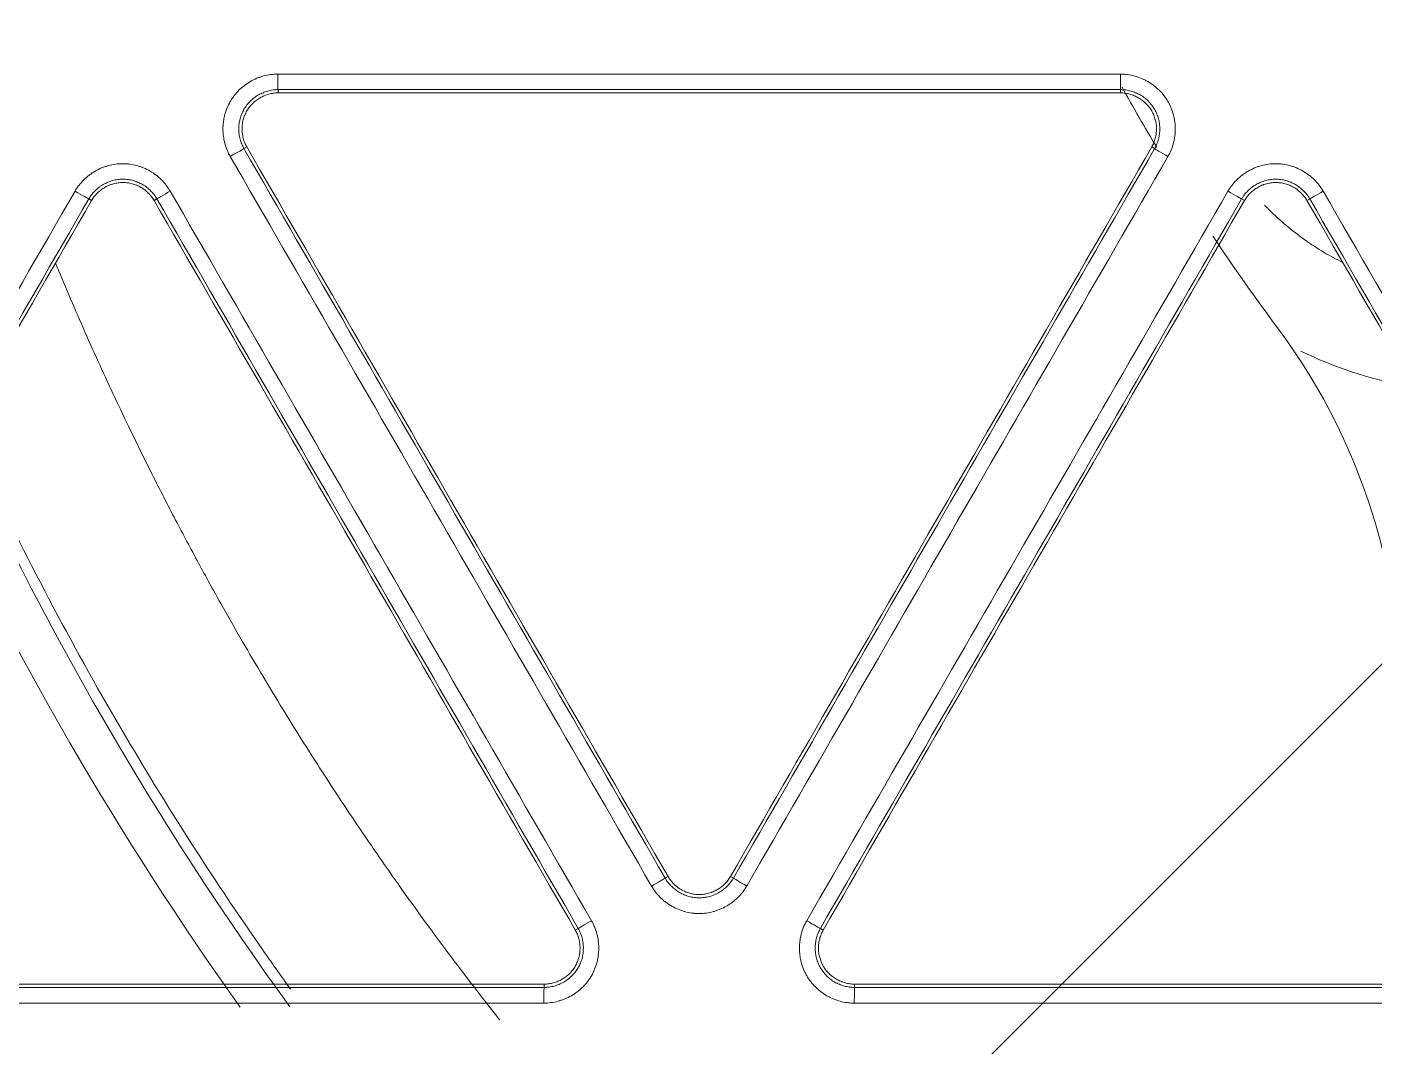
# Model space of a CAD drawing. Header units: inches. Extents: x 405346 to 489838, y -25612 to 14934.
# Drawn here: x 462704.33 to 462745.22, y 4260.55 to 4291.5 of the extents above; entities that cross this region are included whole.
import ezdxf

# ---------------------------------------------------------------- set-up
doc = ezdxf.new("R2010")
doc.units = ezdxf.units.IN
doc.header["$LTSCALE"] = 200
doc.header["$MEASUREMENT"] = 0
doc.layers.add('SS-EQ', color=2, linetype='Continuous', lineweight=20)

# ---------------------------------------------------------------- blocks, each defined once
blk = doc.blocks.new('4way무풍')
at = {"layer": 'SS-EQ'}
for p, q in [((330.224, 330.224), (-339.635, -339.635)), ((-82.781, -31.834), (-82.781, -31.934)), ((-57.206, -31.934), (-57.206, -31.834)), ((-83.729, -33.575), (-83.815, -33.625)), ((-56.172, -33.625), (-56.258, -33.575)), ((-88.44, -35.201), (-88.526, -35.151)), ((-86.457, -35.151), (-86.544, -35.201)), ((-53.443, -35.201), (-53.529, -35.151)), ((-51.461, -35.151), (-51.547, -35.201)), ((-71.027, -55.774), (-70.941, -55.724)), ((-69.046, -55.724), (-68.959, -55.774)), ((-73.757, -57.349), (-73.67, -57.299)), ((-66.317, -57.299), (-66.23, -57.349)), ((-74.704, -59.091), (-74.704, -58.991)), ((-65.283, -58.991), (-65.282, -59.091))]:
    blk.add_line(p, q, dxfattribs=at)
for centre, radius, start, end in [((0, 0), 65.391, 209.0603, 210.90244), ((0, 0), 65.391, 213.69601, 216.68217), ((-67.642, -50.386), 18.954, 355.4037, 36.6822), ((0, 0), 101.761, 204.1875, 215.91), ((0, 0), 102.993, 204.79817, 215.41817)]:
    blk.add_arc(centre, radius, start, end, dxfattribs=at)
for centre, major_axis, ratio, start_param, end_param in [((-82.781, -31.36), (0, 0.474), 0.01449, 1.575097, 3.106682), ((-57.206, -31.36), (0, 0.474), 0.009738, 1.575605, 3.106684), ((-84.225, -33.862), (0.41, 0.237), 0.003354, 0.034907, 1.585852), ((-55.762, -33.862), (0.41, -0.237), 0.00925, 3.176501, 4.706837), ((-88.936, -34.914), (-0.41, 0.237), 0.011842, 1.559603, 3.106684), ((-86.047, -34.914), (0.41, 0.237), 0.003428, 1.586191, 3.106686), ((-53.939, -34.914), (-0.41, 0.237), 0.009255, 1.565645, 3.106685), ((-51.051, -34.914), (0.41, 0.237), 0.00047, 3.176499, 4.702211), ((-71.438, -56.01), (0.41, 0.237), 0.001439, 4.698116, 6.248279), ((-68.549, -56.01), (-0.41, 0.237), 0.012908, 0.034909, 1.565412), ((-73.26, -57.062), (0.41, 0.237), 0.001383, 3.176499, 4.697809), ((-66.727, -57.062), (-0.41, 0.237), 0.012934, 1.565848, 3.106683), ((-74.704, -59.564), (0, 0.474), 0.012104, 0.034802, 1.579639), ((-65.282, -59.564), (0, 0.474), 0.010403, 0.034909, 1.580001)]:
    blk.add_ellipse(centre, major_axis=major_axis, ratio=ratio, start_param=start_param, end_param=end_param, dxfattribs=at)
for points, knots in [([(-0.032, -346.294), (-6.969, -346.294), (-13.906, -346.294), (-27.78, -346.294), (-34.717, -346.294), (-55.528, -346.294), (-69.403, -346.294), (-97.151, -346.294), (-111.025, -346.294), (-138.774, -346.294), (-152.648, -346.294), (-180.396, -346.294), (-194.27, -346.294), (-215.082, -346.294), (-222.019, -346.294), (-235.893, -346.294), (-242.83, -346.294), (-253.236, -346.294), (-256.704, -346.293), (-263.641, -346.293), (-267.11, -346.294), (-272.313, -346.294), (-274.047, -346.294), (-276.648, -346.294), (-277.515, -346.294), (-279.25, -346.294), (-280.117, -346.293), (-281.418, -346.293), (-281.851, -346.293), (-282.718, -346.293), (-283.152, -346.293), (-283.802, -346.293), (-284.019, -346.294), (-284.453, -346.294), (-284.669, -346.294), (-285.103, -346.294), (-285.32, -346.293), (-285.753, -346.291), (-285.97, -346.288), (-286.62, -346.277), (-287.053, -346.265), (-287.92, -346.232), (-288.353, -346.21), (-289.653, -346.133), (-290.519, -346.062), (-291.817, -345.929), (-292.25, -345.88), (-292.899, -345.799), (-293.116, -345.771), (-293.548, -345.713), (-294.627, -345.561), (-295.697, -345.382), (-298.249, -344.898), (-299.929, -344.504), (-302.417, -343.81), (-304.065, -343.313), (-305.692, -342.746), (-308.116, -341.843), (-309.711, -341.172), (-311.481, -340.336), (-311.677, -340.242), (-312.069, -340.051), (-312.265, -339.955), (-312.85, -339.663), (-313.238, -339.464), (-314.393, -338.857), (-315.91, -338.018), (-317.384, -337.119), (-318.837, -336.19), (-319.553, -335.711), (-320.962, -334.724), (-322.351, -333.708), (-324.369, -332.095), (-326.323, -330.394), (-327.582, -329.2), (-328.355, -328.435), (-328.586, -328.204), (-328.815, -327.971), (-328.968, -327.815), (-329.044, -327.737), (-329.423, -327.345), (-329.723, -327.029), (-330.61, -326.073), (-331.762, -324.777), (-333.398, -322.77), (-334.43, -321.391), (-335.932, -319.291), (-336.873, -317.851), (-338.196, -315.627), (-339.047, -314.124), (-339.838, -312.58), (-340.313, -311.601), (-340.454, -311.306), (-340.593, -311.01), (-340.685, -310.813), (-340.731, -310.713), (-340.958, -310.218), (-341.135, -309.821), (-341.654, -308.624), (-342.309, -307.019), (-343.186, -304.583), (-343.7, -302.939), (-344.419, -300.46), (-344.828, -298.788), (-345.336, -296.251), (-345.487, -295.401), (-345.755, -293.691), (-345.871, -292.831), (-345.994, -291.749), (-346.017, -291.533), (-346.062, -291.099), (-346.083, -290.882), (-346.143, -290.23), (-346.178, -289.796), (-346.239, -288.927), (-346.265, -288.493), (-346.307, -287.624), (-346.324, -287.19), (-346.342, -286.538), (-346.347, -286.321), (-346.354, -285.886), (-346.356, -285.669), (-346.359, -285.235), (-346.359, -285.017), (-346.359, -284.583), (-346.359, -284.366), (-346.358, -283.714), (-346.358, -283.28), (-346.358, -282.411), (-346.358, -281.976), (-346.358, -280.673), (-346.358, -279.804), (-346.359, -278.066), (-346.359, -277.197), (-346.359, -274.59), (-346.359, -272.852), (-346.358, -264.163), (-346.358, -257.211), (-346.359, -236.356), (-346.359, -222.453), (-346.359, -194.646), (-346.359, -180.743), (-346.359, -152.936), (-346.359, -139.033), (-346.359, -111.226), (-346.359, -69.517), (-346.359, -27.807), (-346.359, 0)], [0, 0, 0, 0, 0.03125, 0.03125, 0.0625, 0.0625, 0.125, 0.125, 0.1875, 0.1875, 0.25, 0.25, 0.3125, 0.3125, 0.34375, 0.34375, 0.375, 0.375, 0.390625, 0.390625, 0.40625, 0.40625, 0.414063, 0.414063, 0.417969, 0.417969, 0.421875, 0.421875, 0.423828, 0.423828, 0.425781, 0.425781, 0.426758, 0.426758, 0.427734, 0.427734, 0.428711, 0.428711, 0.429688, 0.429688, 0.431641, 0.431641, 0.433594, 0.433594, 0.4375, 0.4375, 0.439453, 0.439453, 0.44043, 0.44043, 0.441406, 0.445313, 0.445313, 0.453125, 0.453125, 0.457031, 0.460938, 0.460938, 0.46875, 0.46875, 0.469727, 0.469727, 0.470703, 0.470703, 0.472656, 0.472656, 0.476563, 0.480469, 0.480469, 0.484375, 0.484375, 0.488281, 0.492188, 0.496094, 0.5, 0.5, 0.500977, 0.501465, 0.501465, 0.501953, 0.501953, 0.503906, 0.503906, 0.507813, 0.511719, 0.515625, 0.515625, 0.523438, 0.523438, 0.527344, 0.53125, 0.53125, 0.532227, 0.532715, 0.532715, 0.533203, 0.533203, 0.535156, 0.535156, 0.539063, 0.542969, 0.546875, 0.546875, 0.554688, 0.554688, 0.558594, 0.558594, 0.5625, 0.5625, 0.563477, 0.563477, 0.564453, 0.564453, 0.566406, 0.566406, 0.568359, 0.568359, 0.570313, 0.570313, 0.571289, 0.571289, 0.572266, 0.572266, 0.573242, 0.573242, 0.574219, 0.574219, 0.576172, 0.576172, 0.578125, 0.578125, 0.582031, 0.582031, 0.585938, 0.585938, 0.59375, 0.59375, 0.625, 0.625, 0.6875, 0.6875, 0.75, 0.75, 0.8125, 0.8125, 0.875, 1, 1, 1, 1]), ([(-345.164, 0), (-345.164, -27.72), (-345.163, -69.3), (-345.162, -110.879), (-345.161, -138.599), (-345.16, -152.459), (-345.158, -180.179), (-345.157, -194.038), (-345.154, -221.758), (-345.152, -235.618), (-345.147, -256.408), (-345.146, -263.338), (-345.145, -272), (-345.144, -273.733), (-345.144, -276.331), (-345.144, -277.198), (-345.143, -278.93), (-345.142, -279.796), (-345.142, -281.096), (-345.141, -281.529), (-345.141, -282.395), (-345.141, -282.828), (-345.141, -283.694), (-345.141, -284.128), (-345.14, -284.777), (-345.139, -284.994), (-345.136, -285.427), (-345.134, -285.643), (-345.124, -286.293), (-345.113, -286.726), (-345.08, -287.592), (-345.06, -288.025), (-345.009, -288.891), (-344.978, -289.324), (-344.926, -289.973), (-344.898, -290.298), (-344.868, -290.623), (-344.847, -290.839), (-344.836, -290.947), (-344.736, -291.92), (-344.629, -292.78), (-344.379, -294.49), (-344.236, -295.341), (-343.754, -297.876), (-343.361, -299.547), (-342.665, -302.025), (-342.166, -303.667), (-341.312, -306.101), (-340.67, -307.704), (-340.162, -308.899), (-339.901, -309.494), (-339.629, -310.087), (-339.446, -310.481), (-339.353, -310.678), (-338.885, -311.657), (-338.495, -312.43), (-337.684, -313.955), (-337.263, -314.706), (-336.391, -316.189), (-335.94, -316.919), (-335.007, -318.36), (-334.525, -319.069), (-333.532, -320.468), (-332.508, -321.846), (-330.881, -323.85), (-329.735, -325.144), (-328.853, -326.098), (-328.555, -326.413), (-328.177, -326.804), (-328.101, -326.882), (-327.949, -327.038), (-327.721, -327.27), (-327.491, -327.501), (-326.721, -328.264), (-325.466, -329.454), (-323.518, -331.15), (-321.504, -332.756), (-320.119, -333.767), (-318.711, -334.749), (-317.997, -335.224), (-316.546, -336.146), (-315.81, -336.593), (-314.315, -337.455), (-313.557, -337.871), (-312.595, -338.371), (-312.305, -338.52), (-312.014, -338.667), (-311.819, -338.764), (-311.722, -338.813), (-311.235, -339.053), (-310.844, -339.241), (-309.666, -339.791), (-308.875, -340.139), (-307.283, -340.8), (-305.68, -341.425), (-303.244, -342.258), (-301.598, -342.743), (-299.114, -343.417), (-297.436, -343.797), (-294.888, -344.259), (-294.033, -344.395), (-292.957, -344.543), (-292.742, -344.571), (-292.31, -344.625), (-291.663, -344.704), (-291.015, -344.771), (-289.72, -344.892), (-288.856, -344.954), (-287.56, -345.019), (-287.128, -345.036), (-286.48, -345.054), (-286.264, -345.059), (-285.831, -345.067), (-285.615, -345.069), (-285.183, -345.073), (-284.967, -345.074), (-284.534, -345.075), (-284.318, -345.075), (-283.67, -345.076), (-283.237, -345.076), (-282.589, -345.076), (-282.373, -345.076), (-281.94, -345.076), (-281.724, -345.076), (-281.075, -345.076), (-280.643, -345.077), (-279.346, -345.077), (-278.481, -345.078), (-276.752, -345.079), (-275.887, -345.079), (-273.293, -345.079), (-271.563, -345.08), (-262.916, -345.081), (-255.998, -345.082), (-242.162, -345.085), (-235.244, -345.086), (-221.408, -345.089), (-214.49, -345.09), (-193.736, -345.092), (-179.9, -345.094), (-152.228, -345.096), (-138.392, -345.096), (-110.72, -345.097), (-96.884, -345.098), (-69.212, -345.098), (-55.376, -345.099), (-34.622, -345.099), (-27.704, -345.099), (-13.868, -345.099), (-6.95, -345.099), (-0.032, -345.099)], [0, 0, 0, 0, 0.125, 0.1875, 0.1875, 0.25, 0.25, 0.3125, 0.3125, 0.375, 0.375, 0.40625, 0.40625, 0.414063, 0.414063, 0.417969, 0.417969, 0.421875, 0.421875, 0.423828, 0.423828, 0.425781, 0.425781, 0.427734, 0.427734, 0.428711, 0.428711, 0.429688, 0.429688, 0.431641, 0.431641, 0.433594, 0.433594, 0.435547, 0.435547, 0.436523, 0.437012, 0.437012, 0.4375, 0.4375, 0.441406, 0.441406, 0.445313, 0.445313, 0.453125, 0.453125, 0.457031, 0.460938, 0.464844, 0.464844, 0.466797, 0.467773, 0.467773, 0.46875, 0.46875, 0.472656, 0.472656, 0.476563, 0.476563, 0.480469, 0.480469, 0.484375, 0.484375, 0.488281, 0.492188, 0.496094, 0.496094, 0.498047, 0.498047, 0.498535, 0.498535, 0.499023, 0.5, 0.5, 0.503906, 0.507813, 0.511719, 0.515625, 0.515625, 0.519531, 0.519531, 0.523438, 0.523438, 0.527344, 0.527344, 0.52832, 0.528809, 0.528809, 0.529297, 0.529297, 0.53125, 0.53125, 0.535156, 0.535156, 0.539063, 0.542969, 0.546875, 0.546875, 0.554688, 0.554688, 0.558594, 0.558594, 0.55957, 0.55957, 0.560547, 0.5625, 0.5625, 0.566406, 0.566406, 0.568359, 0.568359, 0.569336, 0.569336, 0.570313, 0.570313, 0.571289, 0.571289, 0.572266, 0.572266, 0.574219, 0.574219, 0.575195, 0.575195, 0.576172, 0.576172, 0.578125, 0.578125, 0.582031, 0.582031, 0.585938, 0.585938, 0.59375, 0.59375, 0.625, 0.625, 0.65625, 0.65625, 0.6875, 0.6875, 0.75, 0.75, 0.8125, 0.8125, 0.875, 0.875, 0.9375, 0.9375, 0.96875, 0.96875, 1, 1, 1, 1]), ([(-84.232, -33.864), (-84.25, -33.832), (-84.268, -33.8), (-84.3, -33.734), (-84.315, -33.701), (-84.356, -33.6), (-84.402, -33.463), (-84.43, -33.32), (-84.441, -33.229), (-84.443, -33.211), (-84.447, -33.175), (-84.451, -33.12), (-84.453, -33.065), (-84.453, -32.957), (-84.448, -32.884), (-84.434, -32.776), (-84.428, -32.74), (-84.418, -32.687), (-84.414, -32.669), (-84.406, -32.633), (-84.401, -32.615), (-84.378, -32.527), (-84.332, -32.39), (-84.268, -32.259), (-84.213, -32.164), (-84.194, -32.133), (-84.153, -32.073), (-84.132, -32.043), (-84.065, -31.957), (-84.018, -31.903), (-83.94, -31.826), (-83.901, -31.789), (-83.859, -31.754), (-83.83, -31.731), (-83.816, -31.72), (-83.743, -31.664), (-83.622, -31.584), (-83.492, -31.519), (-83.408, -31.484), (-83.391, -31.477), (-83.357, -31.464), (-83.34, -31.458), (-83.288, -31.44), (-83.253, -31.43), (-83.148, -31.401), (-83.077, -31.387), (-82.933, -31.367), (-82.861, -31.362), (-82.787, -31.362)], [0, 0, 0, 0, 0.03125, 0.03125, 0.0625, 0.0625, 0.125, 0.1875, 0.1875, 0.203125, 0.203125, 0.21875, 0.25, 0.25, 0.3125, 0.3125, 0.34375, 0.34375, 0.359375, 0.359375, 0.375, 0.375, 0.4375, 0.5, 0.5, 0.53125, 0.53125, 0.5625, 0.5625, 0.625, 0.625, 0.65625, 0.671875, 0.671875, 0.6875, 0.6875, 0.75, 0.8125, 0.8125, 0.828125, 0.828125, 0.84375, 0.84375, 0.875, 0.875, 0.9375, 0.9375, 1, 1, 1, 1]), ([(-57.211, -31.363), (-57.174, -31.363), (-57.137, -31.364), (-57.064, -31.369), (-57.028, -31.373), (-56.92, -31.387), (-56.778, -31.416), (-56.64, -31.464), (-56.556, -31.499), (-56.539, -31.506), (-56.506, -31.521), (-56.456, -31.545), (-56.408, -31.571), (-56.314, -31.625), (-56.254, -31.665), (-56.167, -31.731), (-56.139, -31.754), (-56.098, -31.79), (-56.084, -31.803), (-56.057, -31.828), (-56.044, -31.84), (-55.979, -31.905), (-55.883, -32.013), (-55.802, -32.133), (-55.748, -32.228), (-55.73, -32.261), (-55.698, -32.326), (-55.683, -32.36), (-55.642, -32.46), (-55.619, -32.529), (-55.591, -32.634), (-55.583, -32.669), (-55.573, -32.723), (-55.57, -32.741), (-55.564, -32.777), (-55.561, -32.795), (-55.549, -32.886), (-55.54, -33.031), (-55.549, -33.176), (-55.561, -33.266), (-55.564, -33.284), (-55.57, -33.32), (-55.573, -33.338), (-55.583, -33.392), (-55.592, -33.428), (-55.619, -33.533), (-55.642, -33.602), (-55.697, -33.736), (-55.729, -33.801), (-55.766, -33.864)], [0, 0, 0, 0, 0.03125, 0.03125, 0.0625, 0.0625, 0.125, 0.1875, 0.1875, 0.203125, 0.203125, 0.21875, 0.25, 0.25, 0.3125, 0.3125, 0.34375, 0.34375, 0.359375, 0.359375, 0.375, 0.375, 0.4375, 0.5, 0.5, 0.53125, 0.53125, 0.5625, 0.5625, 0.625, 0.625, 0.65625, 0.65625, 0.671875, 0.671875, 0.6875, 0.6875, 0.75, 0.8125, 0.8125, 0.828125, 0.828125, 0.84375, 0.84375, 0.875, 0.875, 0.9375, 0.9375, 1, 1, 1, 1]), ([(-82.781, -31.834), (-82.784, -31.834), (-82.787, -31.834), (-82.794, -31.834), (-82.804, -31.834), (-82.827, -31.835), (-82.872, -31.837), (-82.911, -31.841), (-82.988, -31.852), (-83.039, -31.862), (-83.114, -31.883), (-83.139, -31.89), (-83.189, -31.907), (-83.213, -31.917), (-83.285, -31.947), (-83.378, -31.993), (-83.465, -32.05), (-83.517, -32.09), (-83.527, -32.098), (-83.547, -32.115), (-83.577, -32.14), (-83.606, -32.167), (-83.661, -32.221), (-83.696, -32.26), (-83.743, -32.321), (-83.759, -32.343), (-83.788, -32.386), (-83.802, -32.408), (-83.841, -32.476), (-83.864, -32.523), (-83.903, -32.619), (-83.919, -32.668), (-83.939, -32.744), (-83.945, -32.769), (-83.955, -32.821), (-83.959, -32.846), (-83.969, -32.924), (-83.972, -32.975), (-83.972, -33.053), (-83.971, -33.079), (-83.969, -33.118), (-83.968, -33.131), (-83.965, -33.157), (-83.964, -33.171), (-83.956, -33.235), (-83.936, -33.338), (-83.903, -33.436), (-83.874, -33.508), (-83.863, -33.532), (-83.846, -33.567), (-83.84, -33.579), (-83.831, -33.597), (-83.826, -33.605), (-83.821, -33.614), (-83.818, -33.62), (-83.816, -33.622), (-83.815, -33.625)], [0, 0, 0, 0, 0.003906, 0.003906, 0.007813, 0.015625, 0.03125, 0.0625, 0.0625, 0.125, 0.125, 0.15625, 0.15625, 0.1875, 0.1875, 0.25, 0.3125, 0.3125, 0.328125, 0.328125, 0.34375, 0.375, 0.375, 0.4375, 0.4375, 0.46875, 0.46875, 0.5, 0.5, 0.5625, 0.5625, 0.625, 0.625, 0.65625, 0.65625, 0.6875, 0.6875, 0.75, 0.75, 0.78125, 0.78125, 0.796875, 0.796875, 0.8125, 0.8125, 0.875, 0.9375, 0.9375, 0.96875, 0.96875, 0.984375, 0.984375, 0.992188, 0.996094, 0.996094, 1, 1, 1, 1]), ([(-56.172, -33.625), (-56.17, -33.623), (-56.168, -33.62), (-56.165, -33.614), (-56.16, -33.605), (-56.15, -33.585), (-56.129, -33.545), (-56.113, -33.509), (-56.083, -33.437), (-56.067, -33.388), (-56.047, -33.312), (-56.041, -33.287), (-56.031, -33.236), (-56.027, -33.21), (-56.017, -33.132), (-56.011, -33.029), (-56.017, -32.925), (-56.026, -32.86), (-56.027, -32.847), (-56.032, -32.821), (-56.038, -32.782), (-56.047, -32.744), (-56.067, -32.669), (-56.083, -32.62), (-56.113, -32.548), (-56.123, -32.524), (-56.146, -32.477), (-56.159, -32.454), (-56.198, -32.386), (-56.256, -32.3), (-56.325, -32.222), (-56.38, -32.167), (-56.4, -32.149), (-56.439, -32.115), (-56.459, -32.098), (-56.521, -32.051), (-56.565, -32.022), (-56.632, -31.983), (-56.666, -31.965), (-56.702, -31.948), (-56.726, -31.937), (-56.738, -31.932), (-56.798, -31.907), (-56.896, -31.873), (-56.998, -31.852), (-57.075, -31.841), (-57.101, -31.838), (-57.14, -31.836), (-57.154, -31.835), (-57.173, -31.834), (-57.183, -31.834), (-57.193, -31.834), (-57.2, -31.834), (-57.203, -31.834), (-57.206, -31.834)], [0, 0, 0, 0, 0.003906, 0.003906, 0.007812, 0.015625, 0.03125, 0.0625, 0.0625, 0.125, 0.125, 0.15625, 0.15625, 0.1875, 0.1875, 0.25, 0.3125, 0.3125, 0.328125, 0.328125, 0.34375, 0.375, 0.375, 0.4375, 0.4375, 0.46875, 0.46875, 0.5, 0.5, 0.5625, 0.625, 0.625, 0.65625, 0.65625, 0.6875, 0.6875, 0.75, 0.75, 0.78125, 0.796875, 0.796875, 0.8125, 0.8125, 0.875, 0.9375, 0.9375, 0.96875, 0.96875, 0.984375, 0.984375, 0.992188, 0.996094, 0.996094, 1, 1, 1, 1]), ([(-83.729, -33.575), (-83.753, -33.534), (-83.774, -33.491), (-83.81, -33.403), (-83.824, -33.358), (-83.843, -33.289), (-83.848, -33.265), (-83.857, -33.218), (-83.861, -33.194), (-83.87, -33.123), (-83.876, -33.028), (-83.87, -32.933), (-83.862, -32.874), (-83.861, -32.862), (-83.857, -32.838), (-83.85, -32.803), (-83.843, -32.768), (-83.825, -32.699), (-83.81, -32.654), (-83.783, -32.588), (-83.773, -32.566), (-83.752, -32.523), (-83.741, -32.502), (-83.705, -32.44), (-83.652, -32.361), (-83.588, -32.289), (-83.538, -32.239), (-83.52, -32.223), (-83.484, -32.191), (-83.465, -32.176), (-83.408, -32.133), (-83.369, -32.106), (-83.307, -32.071), (-83.286, -32.059), (-83.243, -32.038), (-83.221, -32.028), (-83.155, -32), (-83.065, -31.969), (-82.972, -31.95), (-82.877, -31.937), (-82.829, -31.934), (-82.781, -31.934)], [0, 0, 0, 0, 0.0625, 0.0625, 0.125, 0.125, 0.15625, 0.15625, 0.1875, 0.1875, 0.25, 0.3125, 0.3125, 0.328125, 0.328125, 0.34375, 0.375, 0.375, 0.4375, 0.4375, 0.46875, 0.46875, 0.5, 0.5, 0.5625, 0.625, 0.625, 0.65625, 0.65625, 0.6875, 0.6875, 0.75, 0.75, 0.78125, 0.78125, 0.8125, 0.8125, 0.875, 0.9375, 0.9375, 1, 1, 1, 1]), ([(-57.206, -31.934), (-57.158, -31.934), (-57.11, -31.937), (-57.016, -31.95), (-56.97, -31.96), (-56.901, -31.979), (-56.878, -31.986), (-56.832, -32.001), (-56.81, -32.01), (-56.744, -32.038), (-56.659, -32.08), (-56.579, -32.133), (-56.532, -32.169), (-56.522, -32.176), (-56.504, -32.192), (-56.476, -32.215), (-56.45, -32.239), (-56.399, -32.289), (-56.368, -32.324), (-56.324, -32.381), (-56.31, -32.4), (-56.283, -32.44), (-56.27, -32.46), (-56.234, -32.522), (-56.193, -32.608), (-56.163, -32.698), (-56.144, -32.768), (-56.139, -32.791), (-56.13, -32.838), (-56.126, -32.862), (-56.117, -32.933), (-56.114, -32.98), (-56.114, -33.051), (-56.115, -33.075), (-56.118, -33.123), (-56.12, -33.147), (-56.129, -33.218), (-56.147, -33.312), (-56.177, -33.402), (-56.213, -33.49), (-56.234, -33.534), (-56.258, -33.575)], [0, 0, 0, 0, 0.0625, 0.0625, 0.125, 0.125, 0.15625, 0.15625, 0.1875, 0.1875, 0.25, 0.3125, 0.3125, 0.328125, 0.328125, 0.34375, 0.375, 0.375, 0.4375, 0.4375, 0.46875, 0.46875, 0.5, 0.5, 0.5625, 0.625, 0.625, 0.65625, 0.65625, 0.6875, 0.6875, 0.75, 0.75, 0.78125, 0.78125, 0.8125, 0.8125, 0.875, 0.9375, 0.9375, 1, 1, 1, 1]), ([(-88.943, -34.916), (-88.925, -34.885), (-88.906, -34.853), (-88.865, -34.792), (-88.843, -34.763), (-88.776, -34.677), (-88.68, -34.568), (-88.571, -34.473), (-88.498, -34.418), (-88.483, -34.407), (-88.453, -34.385), (-88.408, -34.354), (-88.362, -34.326), (-88.268, -34.271), (-88.203, -34.239), (-88.102, -34.197), (-88.068, -34.184), (-88.016, -34.167), (-87.999, -34.161), (-87.964, -34.15), (-87.946, -34.145), (-87.858, -34.121), (-87.716, -34.092), (-87.572, -34.082), (-87.462, -34.082), (-87.425, -34.084), (-87.352, -34.089), (-87.316, -34.092), (-87.209, -34.107), (-87.138, -34.121), (-87.033, -34.15), (-86.998, -34.161), (-86.946, -34.178), (-86.929, -34.184), (-86.895, -34.197), (-86.878, -34.204), (-86.794, -34.24), (-86.663, -34.304), (-86.543, -34.384), (-86.47, -34.44), (-86.456, -34.451), (-86.428, -34.474), (-86.414, -34.486), (-86.372, -34.522), (-86.345, -34.547), (-86.268, -34.624), (-86.22, -34.678), (-86.132, -34.792), (-86.091, -34.853), (-86.054, -34.916)], [0, 0, 0, 0, 0.03125, 0.03125, 0.0625, 0.0625, 0.125, 0.1875, 0.1875, 0.203125, 0.203125, 0.21875, 0.25, 0.25, 0.3125, 0.3125, 0.34375, 0.34375, 0.359375, 0.359375, 0.375, 0.375, 0.4375, 0.5, 0.5, 0.53125, 0.53125, 0.5625, 0.5625, 0.625, 0.625, 0.65625, 0.65625, 0.671875, 0.671875, 0.6875, 0.6875, 0.75, 0.8125, 0.8125, 0.828125, 0.828125, 0.84375, 0.84375, 0.875, 0.875, 0.9375, 0.9375, 1, 1, 1, 1]), ([(-53.944, -34.917), (-53.925, -34.885), (-53.906, -34.854), (-53.865, -34.793), (-53.843, -34.763), (-53.777, -34.677), (-53.681, -34.569), (-53.571, -34.473), (-53.498, -34.418), (-53.484, -34.407), (-53.454, -34.386), (-53.409, -34.355), (-53.362, -34.326), (-53.268, -34.272), (-53.203, -34.24), (-53.103, -34.198), (-53.069, -34.185), (-53.017, -34.167), (-52.999, -34.161), (-52.964, -34.15), (-52.947, -34.145), (-52.859, -34.121), (-52.717, -34.093), (-52.572, -34.083), (-52.462, -34.083), (-52.426, -34.084), (-52.353, -34.089), (-52.317, -34.093), (-52.209, -34.107), (-52.138, -34.122), (-52.033, -34.15), (-51.998, -34.161), (-51.947, -34.179), (-51.93, -34.185), (-51.895, -34.198), (-51.878, -34.205), (-51.794, -34.24), (-51.664, -34.304), (-51.543, -34.385), (-51.471, -34.44), (-51.456, -34.451), (-51.428, -34.474), (-51.414, -34.486), (-51.372, -34.522), (-51.346, -34.547), (-51.268, -34.624), (-51.22, -34.678), (-51.132, -34.793), (-51.091, -34.853), (-51.055, -34.917)], [0, 0, 0, 0, 0.03125, 0.03125, 0.0625, 0.0625, 0.125, 0.1875, 0.1875, 0.203125, 0.203125, 0.21875, 0.25, 0.25, 0.3125, 0.3125, 0.34375, 0.34375, 0.359375, 0.359375, 0.375, 0.375, 0.4375, 0.5, 0.5, 0.53125, 0.53125, 0.5625, 0.5625, 0.625, 0.625, 0.65625, 0.65625, 0.671875, 0.671875, 0.6875, 0.6875, 0.75, 0.8125, 0.8125, 0.828125, 0.828125, 0.84375, 0.84375, 0.875, 0.875, 0.9375, 0.9375, 1, 1, 1, 1]), ([(-86.457, -35.151), (-86.459, -35.148), (-86.461, -35.145), (-86.464, -35.14), (-86.469, -35.131), (-86.481, -35.112), (-86.506, -35.073), (-86.529, -35.042), (-86.576, -34.98), (-86.611, -34.941), (-86.666, -34.887), (-86.685, -34.869), (-86.725, -34.834), (-86.745, -34.818), (-86.807, -34.77), (-86.894, -34.713), (-86.987, -34.667), (-87.047, -34.642), (-87.06, -34.637), (-87.084, -34.627), (-87.121, -34.614), (-87.158, -34.602), (-87.233, -34.582), (-87.284, -34.572), (-87.361, -34.561), (-87.387, -34.558), (-87.439, -34.555), (-87.465, -34.554), (-87.544, -34.554), (-87.596, -34.557), (-87.698, -34.571), (-87.749, -34.582), (-87.825, -34.603), (-87.85, -34.61), (-87.899, -34.627), (-87.924, -34.637), (-87.996, -34.667), (-88.042, -34.69), (-88.109, -34.729), (-88.143, -34.749), (-88.175, -34.771), (-88.196, -34.787), (-88.207, -34.794), (-88.259, -34.834), (-88.337, -34.902), (-88.406, -34.98), (-88.454, -35.041), (-88.469, -35.062), (-88.492, -35.095), (-88.499, -35.106), (-88.509, -35.123), (-88.514, -35.131), (-88.519, -35.14), (-88.523, -35.145), (-88.524, -35.148), (-88.526, -35.151)], [0, 0, 0, 0, 0.003906, 0.003906, 0.007813, 0.015625, 0.03125, 0.0625, 0.0625, 0.125, 0.125, 0.15625, 0.15625, 0.1875, 0.1875, 0.25, 0.3125, 0.3125, 0.328125, 0.328125, 0.34375, 0.375, 0.375, 0.4375, 0.4375, 0.46875, 0.46875, 0.5, 0.5, 0.5625, 0.5625, 0.625, 0.625, 0.65625, 0.65625, 0.6875, 0.6875, 0.75, 0.75, 0.78125, 0.796875, 0.796875, 0.8125, 0.8125, 0.875, 0.9375, 0.9375, 0.96875, 0.96875, 0.984375, 0.984375, 0.992187, 0.996094, 0.996094, 1, 1, 1, 1]), ([(-88.44, -35.201), (-88.416, -35.159), (-88.389, -35.12), (-88.331, -35.045), (-88.299, -35.009), (-88.248, -34.959), (-88.231, -34.943), (-88.194, -34.911), (-88.176, -34.896), (-88.119, -34.853), (-88.04, -34.8), (-87.954, -34.758), (-87.899, -34.734), (-87.888, -34.73), (-87.865, -34.721), (-87.831, -34.709), (-87.797, -34.699), (-87.729, -34.68), (-87.682, -34.67), (-87.612, -34.66), (-87.588, -34.658), (-87.54, -34.655), (-87.516, -34.654), (-87.444, -34.654), (-87.349, -34.66), (-87.256, -34.679), (-87.187, -34.698), (-87.164, -34.705), (-87.118, -34.721), (-87.096, -34.729), (-87.03, -34.757), (-86.987, -34.778), (-86.926, -34.814), (-86.895, -34.833), (-86.866, -34.853), (-86.846, -34.867), (-86.836, -34.874), (-86.789, -34.91), (-86.717, -34.973), (-86.654, -35.044), (-86.595, -35.119), (-86.568, -35.159), (-86.544, -35.201)], [0, 0, 0, 0, 0.0625, 0.0625, 0.125, 0.125, 0.15625, 0.15625, 0.1875, 0.1875, 0.25, 0.3125, 0.3125, 0.328125, 0.328125, 0.34375, 0.375, 0.375, 0.4375, 0.4375, 0.46875, 0.46875, 0.5, 0.5, 0.5625, 0.625, 0.625, 0.65625, 0.65625, 0.6875, 0.6875, 0.75, 0.75, 0.78125, 0.796875, 0.796875, 0.8125, 0.8125, 0.875, 0.9375, 0.9375, 1, 1, 1, 1]), ([(-51.461, -35.151), (-51.462, -35.148), (-51.464, -35.145), (-51.467, -35.14), (-51.472, -35.131), (-51.484, -35.112), (-51.509, -35.073), (-51.532, -35.042), (-51.58, -34.98), (-51.614, -34.941), (-51.669, -34.887), (-51.689, -34.869), (-51.728, -34.834), (-51.749, -34.818), (-51.811, -34.77), (-51.897, -34.713), (-51.99, -34.667), (-52.051, -34.642), (-52.063, -34.637), (-52.087, -34.627), (-52.124, -34.614), (-52.161, -34.602), (-52.237, -34.582), (-52.287, -34.572), (-52.364, -34.561), (-52.39, -34.558), (-52.442, -34.555), (-52.469, -34.554), (-52.547, -34.554), (-52.599, -34.557), (-52.702, -34.571), (-52.752, -34.582), (-52.828, -34.603), (-52.853, -34.61), (-52.903, -34.627), (-52.927, -34.637), (-52.999, -34.667), (-53.045, -34.69), (-53.113, -34.729), (-53.146, -34.749), (-53.178, -34.771), (-53.2, -34.787), (-53.21, -34.794), (-53.262, -34.834), (-53.341, -34.902), (-53.41, -34.98), (-53.458, -35.041), (-53.473, -35.062), (-53.495, -35.095), (-53.502, -35.106), (-53.512, -35.123), (-53.518, -35.131), (-53.523, -35.14), (-53.526, -35.145), (-53.528, -35.148), (-53.529, -35.151)], [0, 0, 0, 0, 0.003906, 0.003906, 0.007813, 0.015625, 0.03125, 0.0625, 0.0625, 0.125, 0.125, 0.15625, 0.15625, 0.1875, 0.1875, 0.25, 0.3125, 0.3125, 0.328125, 0.328125, 0.34375, 0.375, 0.375, 0.4375, 0.4375, 0.46875, 0.46875, 0.5, 0.5, 0.5625, 0.5625, 0.625, 0.625, 0.65625, 0.65625, 0.6875, 0.6875, 0.75, 0.75, 0.78125, 0.796875, 0.796875, 0.8125, 0.8125, 0.875, 0.9375, 0.9375, 0.96875, 0.96875, 0.984375, 0.984375, 0.992188, 0.996094, 0.996094, 1, 1, 1, 1]), ([(-53.443, -35.201), (-53.419, -35.159), (-53.392, -35.12), (-53.334, -35.045), (-53.302, -35.009), (-53.252, -34.959), (-53.234, -34.943), (-53.198, -34.911), (-53.179, -34.896), (-53.122, -34.853), (-53.043, -34.8), (-52.957, -34.758), (-52.902, -34.734), (-52.891, -34.73), (-52.868, -34.721), (-52.835, -34.709), (-52.801, -34.699), (-52.732, -34.68), (-52.685, -34.67), (-52.615, -34.66), (-52.591, -34.658), (-52.543, -34.655), (-52.519, -34.654), (-52.447, -34.654), (-52.352, -34.66), (-52.259, -34.679), (-52.19, -34.698), (-52.167, -34.705), (-52.122, -34.721), (-52.099, -34.729), (-52.033, -34.757), (-51.991, -34.778), (-51.929, -34.814), (-51.898, -34.833), (-51.869, -34.853), (-51.849, -34.867), (-51.84, -34.874), (-51.792, -34.91), (-51.72, -34.973), (-51.657, -35.044), (-51.598, -35.119), (-51.571, -35.159), (-51.547, -35.201)], [0, 0, 0, 0, 0.0625, 0.0625, 0.125, 0.125, 0.15625, 0.15625, 0.1875, 0.1875, 0.25, 0.3125, 0.3125, 0.328125, 0.328125, 0.34375, 0.375, 0.375, 0.4375, 0.4375, 0.46875, 0.46875, 0.5, 0.5, 0.5625, 0.625, 0.625, 0.65625, 0.65625, 0.6875, 0.6875, 0.75, 0.75, 0.78125, 0.796875, 0.796875, 0.8125, 0.8125, 0.875, 0.9375, 0.9375, 1, 1, 1, 1]), ([(-101.732, -57.066), (-99.6, -53.374), (-97.469, -49.683), (-93.206, -42.3), (-91.075, -38.608), (-88.943, -34.916)], [0, 0, 0, 0, 0.5, 0.5, 1, 1, 1, 1]), ([(-88.526, -35.151), (-90.657, -38.843), (-92.788, -42.534), (-97.051, -49.917), (-99.182, -53.608), (-101.313, -57.299)], [0, 0, 0, 0, 0.5, 0.5, 1, 1, 1, 1]), ([(-38.673, -57.299), (-40.805, -53.608), (-42.936, -49.917), (-47.198, -42.534), (-49.329, -38.842), (-51.461, -35.151)], [0, 0, 0, 0, 0.5, 0.5, 1, 1, 1, 1]), ([(-51.055, -34.917), (-48.923, -38.608), (-46.792, -42.3), (-42.529, -49.684), (-40.397, -53.375), (-38.266, -57.067)], [0, 0, 0, 0, 0.5, 0.5, 1, 1, 1, 1]), ([(-88.44, -35.201), (-90.571, -38.892), (-92.702, -42.584), (-96.965, -49.967), (-99.096, -53.658), (-101.227, -57.349)], [0, 0, 0, 0, 0.5, 0.5, 1, 1, 1, 1]), ([(-52.832, -35.344), (-52.83, -35.346), (-52.818, -35.359), (-52.794, -35.383), (-52.762, -35.415), (-52.729, -35.448), (-52.538, -35.638), (-52.176, -35.967), (-51.618, -36.399), (-51.049, -36.771), (-50.66, -36.984), (-50.471, -37.078)], [0, 0, 0, 0, 0.002654, 0.018461, 0.034232, 0.049969, 0.06567, 0.308782, 0.548418, 0.784763, 1, 1, 1, 1]), ([(-38.76, -57.349), (-40.891, -53.658), (-43.022, -49.967), (-47.285, -42.584), (-49.416, -38.892), (-51.547, -35.201)], [0, 0, 0, 0, 0.5, 0.5, 1, 1, 1, 1]), ([(-76.058, -60.071), (-76.166, -59.934), (-76.438, -59.587), (-76.913, -58.975), (-77.519, -58.176), (-78.238, -57.207), (-79.065, -56.06), (-79.991, -54.733), (-81.008, -53.218), (-81.899, -51.833), (-82.651, -50.622), (-83.253, -49.627), (-83.882, -48.557), (-84.536, -47.41), (-85.212, -46.185), (-85.906, -44.881), (-86.616, -43.496), (-87.407, -41.887), (-88.257, -40.07), (-88.986, -38.415), (-89.404, -37.422), (-89.537, -37.1)], [0, 0, 0, 0, 0.01964, 0.04948, 0.086988, 0.132178, 0.185059, 0.245641, 0.313931, 0.389929, 0.430504, 0.474028, 0.5205, 0.569917, 0.622275, 0.677569, 0.735792, 0.796932, 0.878969, 0.960925, 1, 1, 1, 1]), ([(-92.426, -41.784), (-92.349, -41.957), (-91.657, -43.478), (-90.275, -46.328), (-88.143, -50.273), (-85.816, -54.145), (-83.863, -57.086), (-82.694, -58.738), (-82.398, -59.149)], [0, 0, 0, 0, 0.028213, 0.249619, 0.472888, 0.697833, 0.924263, 1, 1, 1, 1]), ([(-68.554, -56.014), (-68.573, -56.046), (-68.592, -56.077), (-68.633, -56.138), (-68.654, -56.168), (-68.721, -56.254), (-68.817, -56.362), (-68.927, -56.458), (-68.999, -56.513), (-69.014, -56.524), (-69.044, -56.545), (-69.089, -56.576), (-69.135, -56.605), (-69.23, -56.659), (-69.295, -56.691), (-69.395, -56.733), (-69.429, -56.746), (-69.481, -56.764), (-69.499, -56.77), (-69.534, -56.781), (-69.551, -56.786), (-69.639, -56.81), (-69.781, -56.838), (-69.926, -56.848), (-70.035, -56.848), (-70.072, -56.847), (-70.145, -56.842), (-70.181, -56.838), (-70.289, -56.824), (-70.36, -56.809), (-70.465, -56.781), (-70.499, -56.77), (-70.551, -56.752), (-70.568, -56.746), (-70.602, -56.733), (-70.62, -56.726), (-70.704, -56.691), (-70.834, -56.627), (-70.955, -56.546), (-71.027, -56.491), (-71.041, -56.48), (-71.07, -56.457), (-71.084, -56.445), (-71.125, -56.409), (-71.152, -56.384), (-71.229, -56.307), (-71.277, -56.253), (-71.366, -56.138), (-71.406, -56.078), (-71.443, -56.014)], [0, 0, 0, 0, 0.03125, 0.03125, 0.0625, 0.0625, 0.125, 0.1875, 0.1875, 0.203125, 0.203125, 0.21875, 0.25, 0.25, 0.3125, 0.3125, 0.34375, 0.34375, 0.359375, 0.359375, 0.375, 0.375, 0.4375, 0.5, 0.5, 0.53125, 0.53125, 0.5625, 0.5625, 0.625, 0.625, 0.65625, 0.65625, 0.671875, 0.671875, 0.6875, 0.6875, 0.75, 0.8125, 0.8125, 0.828125, 0.828125, 0.84375, 0.84375, 0.875, 0.875, 0.9375, 0.9375, 1, 1, 1, 1]), ([(-71.027, -55.774), (-71.026, -55.776), (-71.024, -55.779), (-71.021, -55.785), (-71.016, -55.793), (-71.004, -55.813), (-70.979, -55.851), (-70.956, -55.883), (-70.909, -55.944), (-70.874, -55.983), (-70.819, -56.038), (-70.8, -56.056), (-70.76, -56.09), (-70.74, -56.107), (-70.677, -56.154), (-70.591, -56.211), (-70.498, -56.258), (-70.438, -56.283), (-70.425, -56.288), (-70.401, -56.297), (-70.364, -56.31), (-70.327, -56.322), (-70.252, -56.343), (-70.201, -56.353), (-70.124, -56.364), (-70.098, -56.366), (-70.046, -56.37), (-70.02, -56.371), (-69.941, -56.371), (-69.889, -56.367), (-69.787, -56.353), (-69.736, -56.343), (-69.66, -56.322), (-69.635, -56.314), (-69.586, -56.297), (-69.561, -56.288), (-69.49, -56.258), (-69.443, -56.235), (-69.376, -56.196), (-69.343, -56.175), (-69.31, -56.153), (-69.289, -56.138), (-69.278, -56.13), (-69.226, -56.091), (-69.148, -56.022), (-69.079, -55.945), (-69.031, -55.884), (-69.016, -55.862), (-68.994, -55.83), (-68.986, -55.819), (-68.976, -55.802), (-68.971, -55.794), (-68.966, -55.785), (-68.962, -55.779), (-68.961, -55.777), (-68.959, -55.774)], [0, 0, 0, 0, 0.003906, 0.003906, 0.007813, 0.015625, 0.03125, 0.0625, 0.0625, 0.125, 0.125, 0.15625, 0.15625, 0.1875, 0.1875, 0.25, 0.3125, 0.3125, 0.328125, 0.328125, 0.34375, 0.375, 0.375, 0.4375, 0.4375, 0.46875, 0.46875, 0.5, 0.5, 0.5625, 0.5625, 0.625, 0.625, 0.65625, 0.65625, 0.6875, 0.6875, 0.75, 0.75, 0.78125, 0.796875, 0.796875, 0.8125, 0.8125, 0.875, 0.9375, 0.9375, 0.96875, 0.96875, 0.984375, 0.984375, 0.992188, 0.996094, 0.996094, 1, 1, 1, 1]), ([(-69.046, -55.724), (-69.07, -55.766), (-69.097, -55.805), (-69.155, -55.88), (-69.186, -55.916), (-69.237, -55.966), (-69.255, -55.982), (-69.291, -56.014), (-69.31, -56.029), (-69.367, -56.072), (-69.446, -56.125), (-69.531, -56.167), (-69.587, -56.19), (-69.598, -56.195), (-69.62, -56.203), (-69.654, -56.216), (-69.688, -56.226), (-69.757, -56.245), (-69.803, -56.255), (-69.874, -56.264), (-69.898, -56.267), (-69.945, -56.27), (-69.969, -56.271), (-70.041, -56.271), (-70.136, -56.264), (-70.229, -56.245), (-70.299, -56.227), (-70.322, -56.219), (-70.367, -56.204), (-70.389, -56.195), (-70.455, -56.168), (-70.498, -56.147), (-70.56, -56.111), (-70.59, -56.092), (-70.62, -56.072), (-70.639, -56.058), (-70.649, -56.051), (-70.697, -56.014), (-70.769, -55.952), (-70.832, -55.881), (-70.89, -55.806), (-70.917, -55.766), (-70.941, -55.724)], [0, 0, 0, 0, 0.0625, 0.0625, 0.125, 0.125, 0.15625, 0.15625, 0.1875, 0.1875, 0.25, 0.3125, 0.3125, 0.328125, 0.328125, 0.34375, 0.375, 0.375, 0.4375, 0.4375, 0.46875, 0.46875, 0.5, 0.5, 0.5625, 0.625, 0.625, 0.65625, 0.65625, 0.6875, 0.6875, 0.75, 0.75, 0.78125, 0.796875, 0.796875, 0.8125, 0.8125, 0.875, 0.9375, 0.9375, 1, 1, 1, 1]), ([(-73.266, -57.066), (-73.247, -57.098), (-73.23, -57.131), (-73.198, -57.197), (-73.183, -57.23), (-73.141, -57.331), (-73.096, -57.468), (-73.068, -57.611), (-73.056, -57.701), (-73.054, -57.72), (-73.051, -57.756), (-73.046, -57.811), (-73.045, -57.865), (-73.045, -57.974), (-73.049, -58.046), (-73.063, -58.154), (-73.069, -58.19), (-73.08, -58.244), (-73.083, -58.262), (-73.092, -58.298), (-73.096, -58.316), (-73.119, -58.404), (-73.165, -58.541), (-73.229, -58.671), (-73.284, -58.766), (-73.303, -58.798), (-73.344, -58.858), (-73.365, -58.888), (-73.432, -58.974), (-73.48, -59.028), (-73.557, -59.104), (-73.597, -59.141), (-73.639, -59.177), (-73.667, -59.2), (-73.682, -59.211), (-73.754, -59.267), (-73.875, -59.347), (-74.005, -59.411), (-74.089, -59.447), (-74.106, -59.453), (-74.14, -59.466), (-74.158, -59.472), (-74.21, -59.49), (-74.244, -59.501), (-74.35, -59.53), (-74.42, -59.544), (-74.564, -59.563), (-74.637, -59.568), (-74.71, -59.568)], [0, 0, 0, 0, 0.03125, 0.03125, 0.0625, 0.0625, 0.125, 0.1875, 0.1875, 0.203125, 0.203125, 0.21875, 0.25, 0.25, 0.3125, 0.3125, 0.34375, 0.34375, 0.359375, 0.359375, 0.375, 0.375, 0.4375, 0.5, 0.5, 0.53125, 0.53125, 0.5625, 0.5625, 0.625, 0.625, 0.65625, 0.671875, 0.671875, 0.6875, 0.6875, 0.75, 0.8125, 0.8125, 0.828125, 0.828125, 0.84375, 0.84375, 0.875, 0.875, 0.9375, 0.9375, 1, 1, 1, 1]), ([(-65.287, -59.568), (-65.324, -59.568), (-65.361, -59.567), (-65.434, -59.562), (-65.47, -59.558), (-65.578, -59.544), (-65.72, -59.515), (-65.857, -59.468), (-65.942, -59.432), (-65.959, -59.425), (-65.992, -59.41), (-66.041, -59.386), (-66.089, -59.36), (-66.184, -59.306), (-66.244, -59.266), (-66.33, -59.2), (-66.359, -59.177), (-66.4, -59.141), (-66.414, -59.128), (-66.441, -59.103), (-66.454, -59.091), (-66.518, -59.027), (-66.614, -58.918), (-66.695, -58.798), (-66.75, -58.703), (-66.767, -58.67), (-66.8, -58.605), (-66.814, -58.571), (-66.856, -58.471), (-66.879, -58.402), (-66.906, -58.297), (-66.914, -58.262), (-66.925, -58.208), (-66.928, -58.19), (-66.934, -58.154), (-66.937, -58.136), (-66.948, -58.045), (-66.957, -57.9), (-66.948, -57.755), (-66.937, -57.665), (-66.934, -57.647), (-66.928, -57.611), (-66.925, -57.593), (-66.914, -57.539), (-66.906, -57.503), (-66.878, -57.398), (-66.855, -57.329), (-66.8, -57.196), (-66.768, -57.13), (-66.732, -57.067)], [0, 0, 0, 0, 0.03125, 0.03125, 0.0625, 0.0625, 0.125, 0.1875, 0.1875, 0.203125, 0.203125, 0.21875, 0.25, 0.25, 0.3125, 0.3125, 0.34375, 0.34375, 0.359375, 0.359375, 0.375, 0.375, 0.4375, 0.5, 0.5, 0.53125, 0.53125, 0.5625, 0.5625, 0.625, 0.625, 0.65625, 0.65625, 0.671875, 0.671875, 0.6875, 0.6875, 0.75, 0.8125, 0.8125, 0.828125, 0.828125, 0.84375, 0.84375, 0.875, 0.875, 0.9375, 0.9375, 1, 1, 1, 1]), ([(-74.704, -59.091), (-74.701, -59.091), (-74.698, -59.091), (-74.691, -59.091), (-74.681, -59.09), (-74.659, -59.09), (-74.613, -59.087), (-74.574, -59.083), (-74.497, -59.073), (-74.446, -59.063), (-74.371, -59.042), (-74.346, -59.034), (-74.297, -59.017), (-74.272, -59.008), (-74.2, -58.978), (-74.107, -58.932), (-74.02, -58.874), (-73.968, -58.835), (-73.958, -58.826), (-73.938, -58.81), (-73.908, -58.785), (-73.879, -58.758), (-73.824, -58.703), (-73.789, -58.665), (-73.742, -58.603), (-73.726, -58.582), (-73.697, -58.539), (-73.683, -58.516), (-73.644, -58.448), (-73.621, -58.402), (-73.582, -58.306), (-73.566, -58.257), (-73.546, -58.181), (-73.54, -58.155), (-73.53, -58.104), (-73.526, -58.078), (-73.516, -58.001), (-73.513, -57.949), (-73.513, -57.871), (-73.513, -57.845), (-73.516, -57.806), (-73.517, -57.793), (-73.519, -57.767), (-73.521, -57.754), (-73.529, -57.689), (-73.549, -57.587), (-73.581, -57.489), (-73.611, -57.416), (-73.621, -57.392), (-73.639, -57.357), (-73.645, -57.345), (-73.654, -57.328), (-73.659, -57.319), (-73.664, -57.311), (-73.667, -57.305), (-73.668, -57.302), (-73.67, -57.299)], [0, 0, 0, 0, 0.003906, 0.003906, 0.007813, 0.015625, 0.03125, 0.0625, 0.0625, 0.125, 0.125, 0.15625, 0.15625, 0.1875, 0.1875, 0.25, 0.3125, 0.3125, 0.328125, 0.328125, 0.34375, 0.375, 0.375, 0.4375, 0.4375, 0.46875, 0.46875, 0.5, 0.5, 0.5625, 0.5625, 0.625, 0.625, 0.65625, 0.65625, 0.6875, 0.6875, 0.75, 0.75, 0.78125, 0.78125, 0.796875, 0.796875, 0.8125, 0.8125, 0.875, 0.9375, 0.9375, 0.96875, 0.96875, 0.984375, 0.984375, 0.992187, 0.996094, 0.996094, 1, 1, 1, 1]), ([(-73.757, -57.349), (-73.733, -57.391), (-73.712, -57.434), (-73.676, -57.522), (-73.661, -57.567), (-73.643, -57.636), (-73.637, -57.659), (-73.628, -57.707), (-73.625, -57.73), (-73.616, -57.801), (-73.61, -57.896), (-73.616, -57.992), (-73.623, -58.051), (-73.625, -58.063), (-73.629, -58.087), (-73.635, -58.122), (-73.643, -58.157), (-73.661, -58.226), (-73.676, -58.271), (-73.703, -58.337), (-73.712, -58.359), (-73.733, -58.402), (-73.745, -58.423), (-73.781, -58.485), (-73.834, -58.564), (-73.897, -58.635), (-73.948, -58.686), (-73.966, -58.702), (-74.002, -58.734), (-74.02, -58.749), (-74.077, -58.792), (-74.117, -58.818), (-74.178, -58.854), (-74.199, -58.865), (-74.242, -58.887), (-74.264, -58.897), (-74.331, -58.924), (-74.421, -58.955), (-74.514, -58.975), (-74.608, -58.988), (-74.656, -58.991), (-74.704, -58.991)], [0, 0, 0, 0, 0.0625, 0.0625, 0.125, 0.125, 0.15625, 0.15625, 0.1875, 0.1875, 0.25, 0.3125, 0.3125, 0.328125, 0.328125, 0.34375, 0.375, 0.375, 0.4375, 0.4375, 0.46875, 0.46875, 0.5, 0.5, 0.5625, 0.625, 0.625, 0.65625, 0.65625, 0.6875, 0.6875, 0.75, 0.75, 0.78125, 0.78125, 0.8125, 0.8125, 0.875, 0.9375, 0.9375, 1, 1, 1, 1]), ([(-66.317, -57.299), (-66.318, -57.302), (-66.32, -57.305), (-66.323, -57.311), (-66.328, -57.319), (-66.339, -57.34), (-66.36, -57.38), (-66.376, -57.416), (-66.405, -57.488), (-66.421, -57.537), (-66.441, -57.612), (-66.447, -57.638), (-66.457, -57.689), (-66.461, -57.715), (-66.471, -57.793), (-66.477, -57.896), (-66.471, -58), (-66.463, -58.065), (-66.461, -58.078), (-66.457, -58.104), (-66.45, -58.142), (-66.441, -58.18), (-66.421, -58.256), (-66.405, -58.305), (-66.376, -58.377), (-66.365, -58.4), (-66.342, -58.447), (-66.33, -58.471), (-66.29, -58.539), (-66.232, -58.625), (-66.164, -58.702), (-66.108, -58.757), (-66.089, -58.775), (-66.049, -58.81), (-66.029, -58.826), (-65.967, -58.873), (-65.924, -58.902), (-65.856, -58.941), (-65.822, -58.959), (-65.787, -58.976), (-65.763, -58.987), (-65.751, -58.992), (-65.69, -59.018), (-65.592, -59.052), (-65.491, -59.073), (-65.413, -59.083), (-65.387, -59.086), (-65.348, -59.089), (-65.335, -59.089), (-65.315, -59.09), (-65.305, -59.09), (-65.296, -59.09), (-65.289, -59.091), (-65.286, -59.091), (-65.282, -59.091)], [0, 0, 0, 0, 0.003906, 0.003906, 0.007812, 0.015625, 0.03125, 0.0625, 0.0625, 0.125, 0.125, 0.15625, 0.15625, 0.1875, 0.1875, 0.25, 0.3125, 0.3125, 0.328125, 0.328125, 0.34375, 0.375, 0.375, 0.4375, 0.4375, 0.46875, 0.46875, 0.5, 0.5, 0.5625, 0.625, 0.625, 0.65625, 0.65625, 0.6875, 0.6875, 0.75, 0.75, 0.78125, 0.796875, 0.796875, 0.8125, 0.8125, 0.875, 0.9375, 0.9375, 0.96875, 0.96875, 0.984375, 0.984375, 0.992187, 0.996094, 0.996094, 1, 1, 1, 1]), ([(-65.283, -58.991), (-65.331, -58.991), (-65.378, -58.988), (-65.472, -58.975), (-65.519, -58.965), (-65.588, -58.946), (-65.611, -58.939), (-65.656, -58.923), (-65.679, -58.915), (-65.745, -58.887), (-65.83, -58.845), (-65.909, -58.792), (-65.957, -58.756), (-65.966, -58.748), (-65.985, -58.733), (-66.013, -58.71), (-66.039, -58.686), (-66.089, -58.636), (-66.121, -58.6), (-66.165, -58.544), (-66.179, -58.525), (-66.205, -58.485), (-66.218, -58.465), (-66.254, -58.402), (-66.296, -58.317), (-66.326, -58.227), (-66.344, -58.157), (-66.35, -58.134), (-66.359, -58.087), (-66.363, -58.063), (-66.372, -57.992), (-66.375, -57.945), (-66.375, -57.873), (-66.374, -57.849), (-66.371, -57.802), (-66.369, -57.778), (-66.36, -57.706), (-66.341, -57.613), (-66.312, -57.523), (-66.276, -57.434), (-66.254, -57.391), (-66.23, -57.349)], [0, 0, 0, 0, 0.0625, 0.0625, 0.125, 0.125, 0.15625, 0.15625, 0.1875, 0.1875, 0.25, 0.3125, 0.3125, 0.328125, 0.328125, 0.34375, 0.375, 0.375, 0.4375, 0.4375, 0.46875, 0.46875, 0.5, 0.5, 0.5625, 0.625, 0.625, 0.65625, 0.65625, 0.6875, 0.6875, 0.75, 0.75, 0.78125, 0.78125, 0.8125, 0.8125, 0.875, 0.9375, 0.9375, 1, 1, 1, 1]), ([(-100.279, -58.991), (-96.017, -58.991), (-91.755, -58.991), (-83.23, -58.991), (-78.967, -58.991), (-74.704, -58.991)], [0, 0, 0, 0, 0.5, 0.5, 1, 1, 1, 1])]:
    blk.add_open_spline(points, degree=3, knots=knots, dxfattribs=at)
for points in [[(-82.787, -31.362), (-74.262, -31.362), (-65.736, -31.363), (-57.211, -31.363)], [(-57.206, -31.834), (-65.731, -31.834), (-74.256, -31.834), (-82.781, -31.834)], [(-57.206, -31.934), (-65.731, -31.934), (-74.256, -31.934), (-82.781, -31.934)], [(-71.443, -56.014), (-75.706, -48.631), (-79.969, -41.248), (-84.232, -33.864)], [(-83.815, -33.625), (-79.552, -41.008), (-75.29, -48.391), (-71.027, -55.774)], [(-83.729, -33.575), (-79.466, -40.958), (-75.204, -48.341), (-70.941, -55.724)], [(-69.046, -55.724), (-64.783, -48.341), (-60.521, -40.958), (-56.258, -33.575)], [(-68.959, -55.774), (-64.697, -48.391), (-60.434, -41.008), (-56.172, -33.625)], [(-55.766, -33.864), (-60.029, -41.248), (-64.292, -48.631), (-68.554, -56.014)], [(-73.67, -57.299), (-77.932, -49.916), (-82.195, -42.534), (-86.457, -35.151)], [(-86.054, -34.916), (-81.791, -42.3), (-77.528, -49.683), (-73.266, -57.066)], [(-66.732, -57.067), (-62.469, -49.683), (-58.206, -42.3), (-53.944, -34.917)], [(-53.529, -35.151), (-57.792, -42.534), (-62.054, -49.917), (-66.317, -57.299)], [(-73.757, -57.349), (-78.019, -49.967), (-82.282, -42.584), (-86.544, -35.201)], [(-53.443, -35.201), (-57.705, -42.584), (-61.968, -49.967), (-66.23, -57.349)], [(-51.728, -39.773), (-50.735, -40.26), (-49.675, -40.611), (-48.589, -40.821)], [(-100.279, -59.091), (-91.755, -59.091), (-83.23, -59.091), (-74.704, -59.091)], [(-65.283, -58.991), (-56.758, -58.991), (-48.233, -58.991), (-39.708, -58.991)], [(-65.282, -59.091), (-56.758, -59.091), (-48.233, -59.091), (-39.708, -59.091)], [(-74.71, -59.568), (-83.236, -59.568), (-91.762, -59.568), (-100.287, -59.568)], [(-39.71, -59.569), (-48.236, -59.569), (-56.762, -59.569), (-65.287, -59.568)]]:
    blk.add_open_spline(points, degree=3, dxfattribs=at)

msp = doc.modelspace()

# ---------------------------------------------------------------- block references
msp.add_blockref('4way무풍', (462794.732, 4321.426))

doc.saveas('drawing.dxf')
